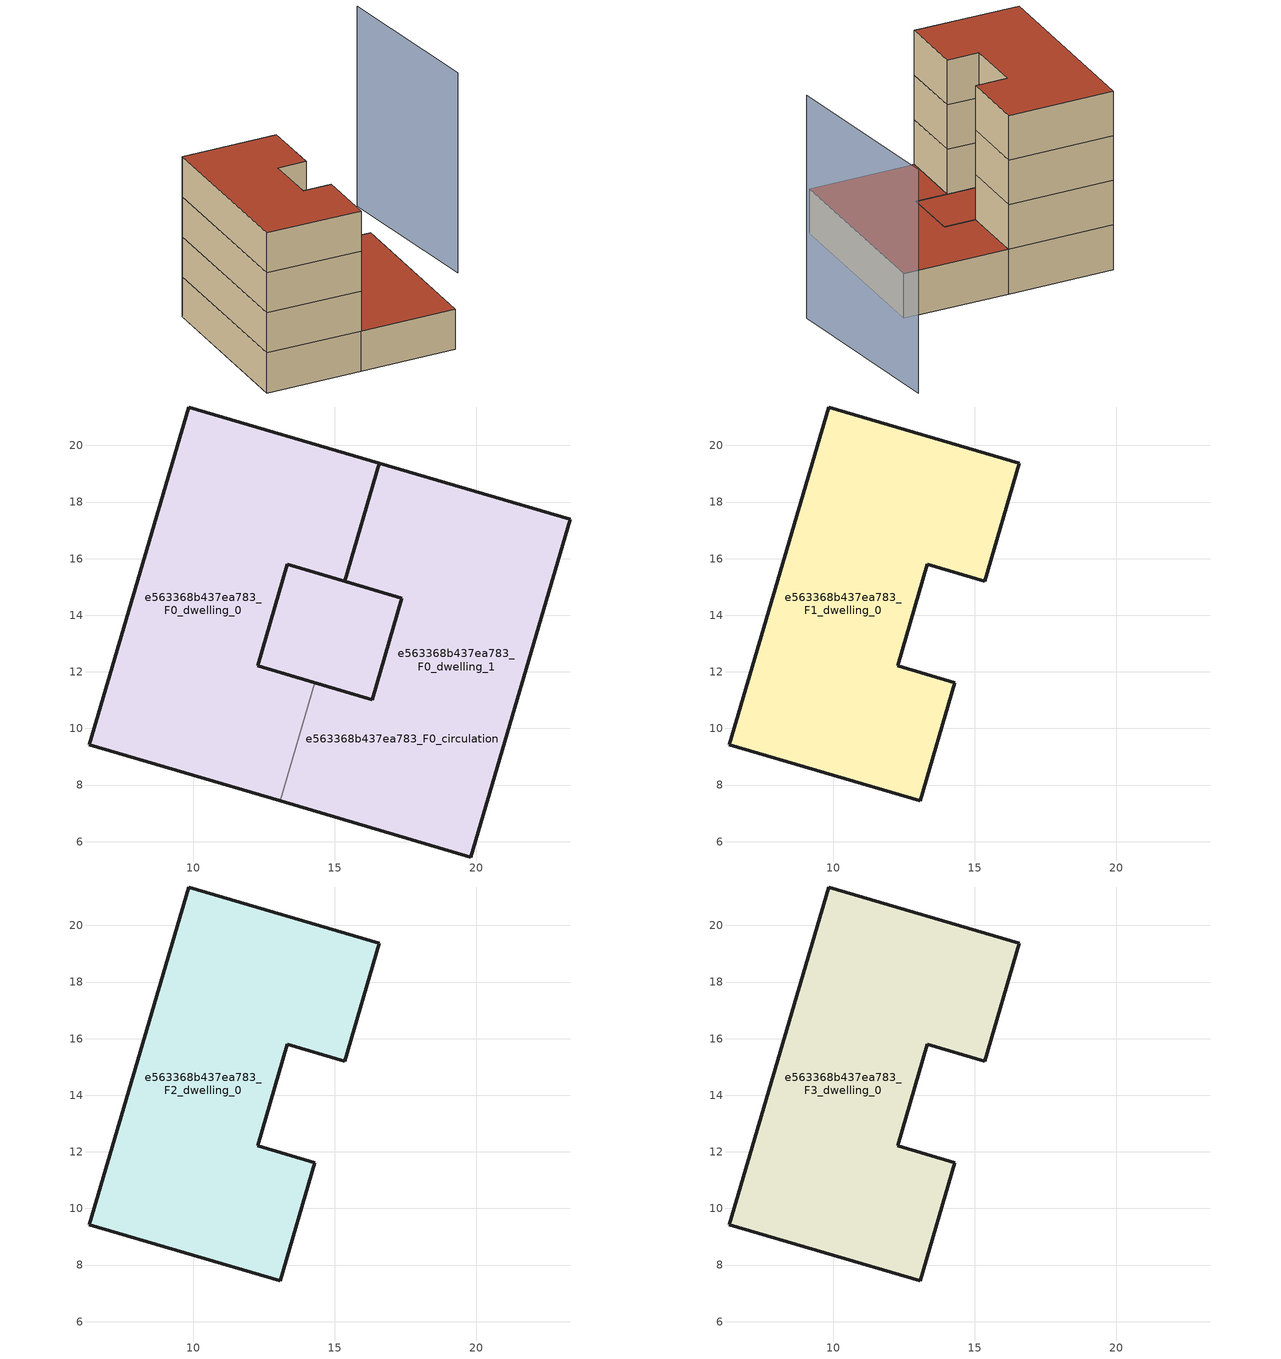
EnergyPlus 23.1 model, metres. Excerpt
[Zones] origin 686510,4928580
e563368b437ea783_F0_dwelling_0
 floor ground (EU_floor_Construction): 16.57,19.37 15.34,15.2 13.32,15.79 12.27,12.22 14.29,11.62 13.06,7.45 6.32,9.43 9.83,21.36 z0; 17.37,14.6 16.31,11.02 14.29,11.62 12.27,12.22 13.32,15.79 15.34,15.2 z0
 wall outside (EU_wall_Construction): 14.29,11.62 12.27,12.22 13.32,15.79 15.34,15.2 16.57,19.37 9.83,21.36 6.32,9.43 13.06,7.45 z0:3
 wall to e563368b437ea783_F0_dwelling_1 (EU_wall_Construction): 13.06,7.45 14.29,11.62 z0:3
 roof outside (EU_floor_Construction): 16.31,11.02 17.37,14.6 15.34,15.2 13.32,15.79 12.27,12.22 14.29,11.62 z3
e563368b437ea783_F0_dwelling_1
 floor ground (EU_floor_Construction): 23.32,17.39 19.81,5.46 13.06,7.45 14.29,11.62 16.31,11.02 17.37,14.6 15.34,15.2 16.57,19.37 z0; 17.37,14.6 16.31,11.02 14.29,11.62 12.27,12.22 13.32,15.79 15.34,15.2 z0
 wall outside (EU_wall_Construction): 13.06,7.45 19.81,5.46 23.32,17.39 16.57,19.37 15.34,15.2 17.37,14.6 16.31,11.02 14.29,11.62 z0:3
 roof outside (EU_roof_Construction): 16.31,11.02 17.37,14.6 15.34,15.2 13.32,15.79 12.27,12.22 14.29,11.62 z3; 19.81,5.46 23.32,17.39 16.57,19.37 15.34,15.2 17.37,14.6 16.31,11.02 14.29,11.62 13.06,7.45 z3
e563368b437ea783_F0_circulation
 floor ground (EU_floor_Construction): 16.57,19.37 15.34,15.2 13.32,15.79 12.27,12.22 14.29,11.62 13.06,7.45 6.32,9.43 9.83,21.36 z0; 17.37,14.6 16.31,11.02 14.29,11.62 12.27,12.22 13.32,15.79 15.34,15.2 z0; 23.32,17.39 19.81,5.46 13.06,7.45 14.29,11.62 16.31,11.02 17.37,14.6 15.34,15.2 16.57,19.37 z0
 wall outside (EU_wall_Construction): 17.37,14.6 13.32,15.79 12.27,12.22 16.31,11.02 17.37,14.6 z0:3
 roof outside (EU_roof_Construction): 16.31,11.02 17.37,14.6 15.34,15.2 13.32,15.79 12.27,12.22 14.29,11.62 z3; 13.06,7.45 14.29,11.62 12.27,12.22 13.32,15.79 15.34,15.2 16.57,19.37 9.83,21.36 6.32,9.43 z3; 19.81,5.46 23.32,17.39 16.57,19.37 15.34,15.2 17.37,14.6 16.31,11.02 14.29,11.62 13.06,7.45 z3
e563368b437ea783_F1_dwelling_0
 floor to e563368b437ea783_F0_dwelling_0 (EU_floor_Construction): 16.57,19.37 15.34,15.2 13.32,15.79 12.27,12.22 14.29,11.62 13.06,7.45 6.32,9.43 9.83,21.36 z3
 wall outside (EU_wall_Construction): 9.83,21.36 6.32,9.43 13.06,7.45 14.29,11.62 12.27,12.22 13.32,15.79 15.34,15.2 16.57,19.37 9.83,21.36 z3:6
e563368b437ea783_F2_dwelling_0
 floor to e563368b437ea783_F1_dwelling_0 (EU_floor_Construction): 16.57,19.37 15.34,15.2 13.32,15.79 12.27,12.22 14.29,11.62 13.06,7.45 6.32,9.43 9.83,21.36 z6
 wall outside (EU_wall_Construction): 9.83,21.36 6.32,9.43 13.06,7.45 14.29,11.62 12.27,12.22 13.32,15.79 15.34,15.2 16.57,19.37 9.83,21.36 z6:9
e563368b437ea783_F3_dwelling_0
 floor to e563368b437ea783_F2_dwelling_0 (EU_floor_Construction): 16.57,19.37 15.34,15.2 13.32,15.79 12.27,12.22 14.29,11.62 13.06,7.45 6.32,9.43 9.83,21.36 z9
 wall outside (EU_wall_Construction): 9.83,21.36 6.32,9.43 13.06,7.45 14.29,11.62 12.27,12.22 13.32,15.79 15.34,15.2 16.57,19.37 9.83,21.36 z9:12
 roof outside (EU_roof_Construction): 13.06,7.45 14.29,11.62 12.27,12.22 13.32,15.79 15.34,15.2 16.57,19.37 9.83,21.36 6.32,9.43 z12
shading: 27.53,13.4 29.35,25.05 z0:15
[Building]
EU S2 Campaign: North Axis=0; Terrain=City; Solar Distribution=FullExterior
[Site:Location]
Bologna: Latitude=44.5; Longitude=11.25; Time Zone=1; Elevation=37
[SizingPeriod:WeatherFileDays]
AnnualSizingPeriod: Begin Month=1; Begin Day of Month=1; End Month=12; End Day of Month=31; Day of Week for Start Day=Monday; Use Weather File Daylight Saving Period=No; Use Weather File Rain and Snow Indicators=No
[MATERIAL]
EU_InternalMass_Material: Roughness=MediumRough; Thickness=0.1; Conductivity=1; Density=1800; Specific Heat=900; Thermal Absorptance=0.9; Solar Absorptance=0.7; Visible Absorptance=0.7
[MATERIAL:NOMASS] Roughness=MediumRough; Thermal Absorptance=0.9; Solar Absorptance=0.7; Visible Absorptance=0.7
Name | Thermal Resistance
EU_wall_NoMass | 0.937881
EU_roof_NoMass | 0.548572
EU_floor_NoMass | 0.71348
[CONSTRUCTION]
EU_wall_Construction: EU_wall_NoMass
EU_roof_Construction: EU_roof_NoMass
EU_floor_Construction: EU_floor_NoMass
EU_InternalMass_Construction: EU_InternalMass_Material
[ZONE] Type=1; Multiplier=1; Ceiling Height=autocalculate; Floor Area=autocalculate; Part of Total Floor Area=Yes
Name | Volume
e563368b437ea783_F0_dwelling_0 | 285.899
e563368b437ea783_F1_dwelling_0; e563368b437ea783_F2_dwelling_0; e563368b437ea783_F3_dwelling_0 | 238.685
e563368b437ea783_F0_dwelling_1 | 285.9
e563368b437ea783_F0_circulation | 524.585
[INTERNALMASS] Construction=EU_InternalMass_Construction
Name | Zone or ZoneList | Surface Area
e563368b437ea783_F0_dwelling_0_EU_InternalMass | e563368b437ea783_F0_dwelling_0 | 79.5619
e563368b437ea783_F0_dwelling_1_EU_InternalMass | e563368b437ea783_F0_dwelling_1 | 79.5619
e563368b437ea783_F1_dwelling_0_EU_InternalMass | e563368b437ea783_F1_dwelling_0 | 174.861
e563368b437ea783_F2_dwelling_0_EU_InternalMass | e563368b437ea783_F2_dwelling_0 | 174.861
e563368b437ea783_F3_dwelling_0_EU_InternalMass | e563368b437ea783_F3_dwelling_0 | 174.861
[OTHEREQUIPMENT] Fuel Type=Electricity; Design Level Calculation Method=Watts/Area; Power per Zone Floor Area=1; Fraction Latent=0; Fraction Radiant=0; Fraction Lost=0; Carbon Dioxide Generation Rate=0; EndUse Subcategory=EU_Step8_InternalGains
Name | Zone or ZoneList or Space or SpaceList | Schedule
EU_Step8_InternalGain_e563368b437ea783_F0_dwelling_0_f000 | e563368b437ea783_F0_dwelling_0 | EU_Step8_GainSchedule_e563368b437ea783_F0_dwelling_0_f000
EU_Step8_InternalGain_e563368b437ea783_F0_dwelling_1_f000 | e563368b437ea783_F0_dwelling_1 | EU_Step8_GainSchedule_e563368b437ea783_F0_dwelling_1_f000
EU_Step8_InternalGain_e563368b437ea783_F1_dwelling_0_f000 | e563368b437ea783_F1_dwelling_0 | EU_Step8_GainSchedule_e563368b437ea783_F1_dwelling_0_f000
EU_Step8_InternalGain_e563368b437ea783_F2_dwelling_0_f000 | e563368b437ea783_F2_dwelling_0 | EU_Step8_GainSchedule_e563368b437ea783_F2_dwelling_0_f000
EU_Step8_InternalGain_e563368b437ea783_F3_dwelling_0_f000 | e563368b437ea783_F3_dwelling_0 | EU_Step8_GainSchedule_e563368b437ea783_F3_dwelling_0_f000
[ZONEINFILTRATION:DESIGNFLOWRATE]
EU_Circulation_Infiltration_e563368b437ea783_F0_circulation: Zone or ZoneList or Space or SpaceList=e563368b437ea783_F0_circulation; Schedule=EU_AlwaysOn; Design Flow Rate Calculation Method=Flow/Area; Flow Rate per Floor Area=0.0005; Constant Term Coefficient=1; Temperature Term Coefficient=0; Velocity Term Coefficient=0; Velocity Squared Term Coefficient=0
[ZONEVENTILATION:DESIGNFLOWRATE] Schedule=EU_AlwaysOn; Design Flow Rate Calculation Method=AirChanges/Hour; Air Changes per Hour=0.687892; Ventilation Type=Natural; Fan Pressure Rise=0; Fan Total Efficiency=1; Constant Term Coefficient=1; Temperature Term Coefficient=0; Velocity Term Coefficient=0; Velocity Squared Term Coefficient=0; Minimum Indoor Temperature=-100; Maximum Indoor Temperature=100; Delta Temperature=-100; Minimum Outdoor Temperature=-100; Maximum Outdoor Temperature=100; Maximum Wind Speed=40
Name | Zone or ZoneList or Space or SpaceList
EU_ConstantAir_e563368b437ea783_F0_dwelling_0 | e563368b437ea783_F0_dwelling_0
EU_ConstantAir_e563368b437ea783_F0_dwelling_1 | e563368b437ea783_F0_dwelling_1
EU_ConstantAir_e563368b437ea783_F1_dwelling_0 | e563368b437ea783_F1_dwelling_0
EU_ConstantAir_e563368b437ea783_F2_dwelling_0 | e563368b437ea783_F2_dwelling_0
EU_ConstantAir_e563368b437ea783_F3_dwelling_0 | e563368b437ea783_F3_dwelling_0
[HVACTEMPLATE:THERMOSTAT] Constant Heating Setpoint=20; Constant Cooling Setpoint=50
EU_HeatOnly_e563368b437ea783_F0_dwelling_0; EU_HeatOnly_e563368b437ea783_F0_dwelling_1; EU_HeatOnly_e563368b437ea783_F1_dwelling_0; EU_HeatOnly_e563368b437ea783_F2_dwelling_0; EU_HeatOnly_e563368b437ea783_F3_dwelling_0
[HVACTEMPLATE:ZONE:IDEALLOADSAIRSYSTEM] System Availability Schedule=EU_AlwaysOn; Maximum Heating Supply Air Temperature=50; Minimum Cooling Supply Air Temperature=13; Maximum Heating Supply Air Humidity Ratio=0.0156; Minimum Cooling Supply Air Humidity Ratio=0.0077; Heating Limit=NoLimit; Cooling Limit=NoLimit; Heating Availability Schedule=EU_AlwaysOn; Cooling Availability Schedule=EU_CoolingOff; Dehumidification Control Type=ConstantSensibleHeatRatio; Cooling Sensible Heat Ratio=0.7; Dehumidification Setpoint=60; Humidification Control Type=None; Humidification Setpoint=30; Outdoor Air Method=None; Outdoor Air Flow Rate per Person=0.00944; Outdoor Air Flow Rate per Zone Floor Area=0; Outdoor Air Flow Rate per Zone=0; Demand Controlled Ventilation Type=None; Outdoor Air Economizer Type=NoEconomizer; Heat Recovery Type=None; Sensible Heat Recovery Effectiveness=0.7; Latent Heat Recovery Effectiveness=0.65
Name | Template Thermostat
e563368b437ea783_F0_dwelling_0 | EU_HeatOnly_e563368b437ea783_F0_dwelling_0
e563368b437ea783_F0_dwelling_1 | EU_HeatOnly_e563368b437ea783_F0_dwelling_1
e563368b437ea783_F1_dwelling_0 | EU_HeatOnly_e563368b437ea783_F1_dwelling_0
e563368b437ea783_F2_dwelling_0 | EU_HeatOnly_e563368b437ea783_F2_dwelling_0
e563368b437ea783_F3_dwelling_0 | EU_HeatOnly_e563368b437ea783_F3_dwelling_0
[SIZING:ZONE] Zone Cooling Design Supply Air Temperature Input Method=SupplyAirTemperature; Zone Cooling Design Supply Air Temperature=13; Zone Heating Design Supply Air Temperature Input Method=SupplyAirTemperature; Zone Heating Design Supply Air Temperature=50; Zone Cooling Design Supply Air Humidity Ratio=0.008; Zone Heating Design Supply Air Humidity Ratio=0.008; Cooling Design Air Flow Method=DesignDay; Cooling Design Air Flow Rate=0; Cooling Minimum Air Flow per Zone Floor Area=0.000762; Cooling Minimum Air Flow=0; Cooling Minimum Air Flow Fraction=0.2; Heating Design Air Flow Method=DesignDay; Heating Design Air Flow Rate=0; Heating Maximum Air Flow per Zone Floor Area=0.002032; Heating Maximum Air Flow=0.141576; Heating Maximum Air Flow Fraction=0.3; Account for Dedicated Outdoor Air System=No; Dedicated Outdoor Air System Control Strategy=NeutralSupplyAir; Dedicated Outdoor Air Low Setpoint Temperature for Design=autosize; Dedicated Outdoor Air High Setpoint Temperature for Design=autosize; Zone Load Sizing Method=Sensible Load Only No Latent Load; Zone Latent Cooling Design Supply Air Humidity Ratio Input Method=HumidityRatioDifference; Zone Cooling Design Supply Air Humidity Ratio Difference=0.005; Zone Latent Heating Design Supply Air Humidity Ratio Input Method=HumidityRatioDifference; Zone Humidification Design Supply Air Humidity Ratio Difference=0.005
e563368b437ea783_F0_dwelling_0; e563368b437ea783_F0_dwelling_1; e563368b437ea783_F1_dwelling_0; e563368b437ea783_F2_dwelling_0; e563368b437ea783_F3_dwelling_0
[SCHEDULE:CONSTANT]
Name | Hourly Value
EU_AlwaysOn | 1
EU_CoolingOff | 0
[SCHEDULE:FILE] Column Number=1; Rows to Skip at Top=0; Number of Hours of Data=8760; Column Separator=Comma; Interpolate to Timestep=No; Minutes per Item=60; Adjust Schedule for Daylight Savings=Yes
Name | File
EU_Step8_GainSchedule_e563368b437ea783_F0_dwelling_0_f000 | ../../schedules/e563368b437ea783/e563368b437ea783_F0_dwelling_0_f000_gain.csv
EU_Step8_GainSchedule_e563368b437ea783_F0_dwelling_1_f000 | ../../schedules/e563368b437ea783/e563368b437ea783_F0_dwelling_1_f000_gain.csv
EU_Step8_GainSchedule_e563368b437ea783_F1_dwelling_0_f000 | ../../schedules/e563368b437ea783/e563368b437ea783_F1_dwelling_0_f000_gain.csv
EU_Step8_GainSchedule_e563368b437ea783_F2_dwelling_0_f000 | ../../schedules/e563368b437ea783/e563368b437ea783_F2_dwelling_0_f000_gain.csv
EU_Step8_GainSchedule_e563368b437ea783_F3_dwelling_0_f000 | ../../schedules/e563368b437ea783/e563368b437ea783_F3_dwelling_0_f000_gain.csv
